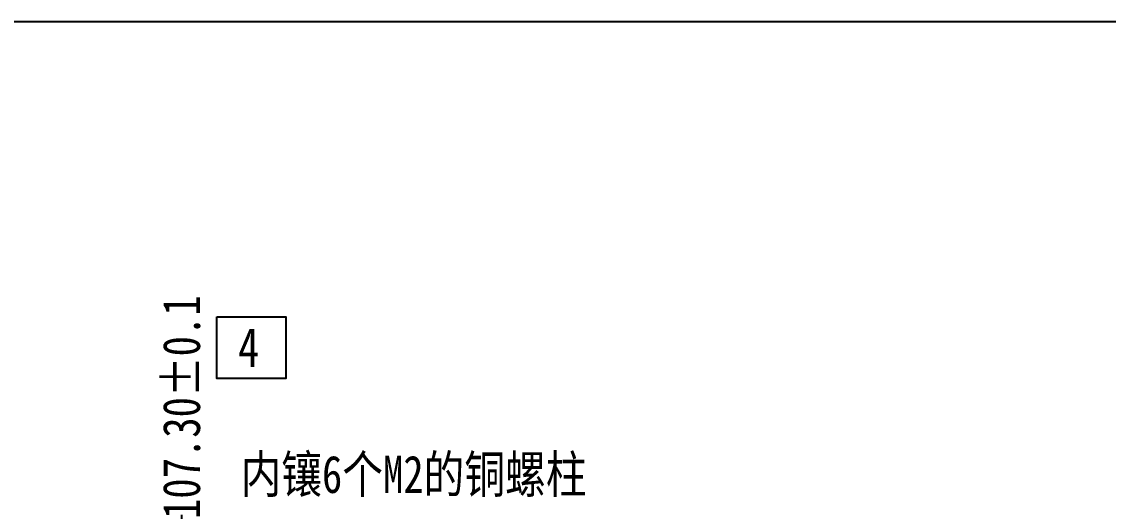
# Model space of a CAD drawing. Header units: inches. Extents: x 1466 to 2567, y -36 to 323.
# Drawn here: x 1710.1 to 1884.8, y 245.6 to 322.8 of the extents above; entities that cross this region are included whole.
import ezdxf

# ---------------------------------------------------------------- set-up
doc = ezdxf.new("R2010")
doc.units = ezdxf.units.IN
doc.header["$LTSCALE"] = 0.909449
doc.header["$MEASUREMENT"] = 0
doc.header["$PDMODE"] = 3
doc.header["$PDSIZE"] = 0.3125
doc.linetypes.add('PHANTOM', pattern=[0.8, 0.45, -0.05, 0.1, -0.05, 0.1, -0.05])
doc.layers.get('0').update_dxf_attribs({"linetype": 'CONTINUOUS'})
doc.layers.get('Defpoints').update_dxf_attribs({"linetype": 'CONTINUOUS'})
doc.layers.add('DEFAULT_3', color=7, linetype='PHANTOM')
doc.layers.add('文字', color=4, linetype='CONTINUOUS')
doc.styles.get("Standard").update_dxf_attribs({"font": 'txt', "width": 0.8})
doc.dimstyles.get("Standard").update_dxf_attribs({"dimtxt": 6, "dimasz": 4.5, "dimexe": 1, "dimexo": 1, "dimgap": 0.09, "dimtad": 0, "dimzin": 1, "dimdsep": 46, "dimtxsty": 'STANDARD', "dimcen": 0.09, "dimclrd": 5, "dimclre": 5, "dimclrt": 1, "dimadec": 0, "dimazin": 0, "dimtp": 0.01, "dimtm": 0.01, "dimtfac": 1, "dimtofl": 0, "dimtmove": 0, "dimatfit": 3, "dimfxl": 1, "dimtolj": 1, "dimtzin": 4, "dimarcsym": 0})

# ---------------------------------------------------------------- blocks, each defined once
blk = doc.blocks.new('*D8')
at = {"layer": 'DEFAULT_3', "color": 3, "linetype": 'ByBlock', "lineweight": -2}
for p, q in [((1735.78, 239.07), (1735.78, 243.57)), ((1744.55, 239.07), (1734.78, 239.07)), ((1735.78, 136.27), (1735.78, 234.57)), ((1735.66, 131.77), (1734.78, 131.77))]:
    blk.add_line(p, q, dxfattribs=at)
at = {"layer": 'DEFAULT_3', "color": 3, "linetype": 'ByBlock'}
for points in [[(1735.03, 234.57), (1736.53, 234.57), (1735.78, 239.07)], [(1735.03, 136.27), (1736.53, 136.27), (1735.78, 131.77)]]:
    blk.add_solid(points, dxfattribs=at)
at = {"layer": 'Defpoints', "color": 0, "linetype": 'ByBlock'}
for p in [(1735.78, 239.07), (1745.55, 239.07), (1736.66, 131.77)]:
    blk.add_point(p, dxfattribs=at)
at = {"layer": 'DEFAULT_3', "color": 3, "linetype": 'ByBlock', "insert": (1735.78, 260.86), "char_height": 6, "attachment_point": 5, "rotation": 90}
blk.add_mtext('\\A1;107.30%%P0.1', dxfattribs=at)

msp = doc.modelspace()

# ---------------------------------------------------------------- linework, layer by layer
for points in [[(1466.181, -35.638), (1973.078, -35.638), (1973.078, 322.773), (1466.181, 322.773)], [(1741.455, 275.379), (1752.547, 275.379), (1752.547, 265.483), (1741.455, 265.483)]]:
    msp.add_lwpolyline(points, close=True)

# ---------------------------------------------------------------- texts
at = {"color": 2, "linetype": 'Continuous', "insert": (1748.268, 273.625), "char_height": 6.3, "width": 63.00787, "attachment_point": 3, "line_spacing_factor": 0.9}
msp.add_mtext('{\\fSimSun|b0|i0|c134|p2;4}', dxfattribs=at)
at = {"layer": '文字', "lineweight": 0, "insert": (1745.235, 253.089), "char_height": 6, "width": 98.60204, "attachment_point": 1}
msp.add_mtext('{\\fSimSun|b0|i0|c134|p54;\\C3;内镶6个M2的铜螺柱}', dxfattribs=at)

# ---------------------------------------------------------------- dimensions: what is measured, and where the dimension line sits
at = {"layer": 'DEFAULT_3', "linetype": 'ByBlock'}
dim = msp.add_linear_dim(base=(1735.784, 239.072), p1=(1736.659, 131.772), p2=(1745.552, 239.072), angle=90, text='<>%%P0.1', dimstyle='STANDARD', override={"dimclrd": 3, "dimclre": 3, "dimclrt": 3, "dimtfillclr": 256}, dxfattribs=at)
dim.commit()
dim.dimension.update_dxf_attribs({"geometry": '*D8', "text_midpoint": (1735.784, 260.862), "dimtype": 160})

doc.saveas('drawing.dxf')
